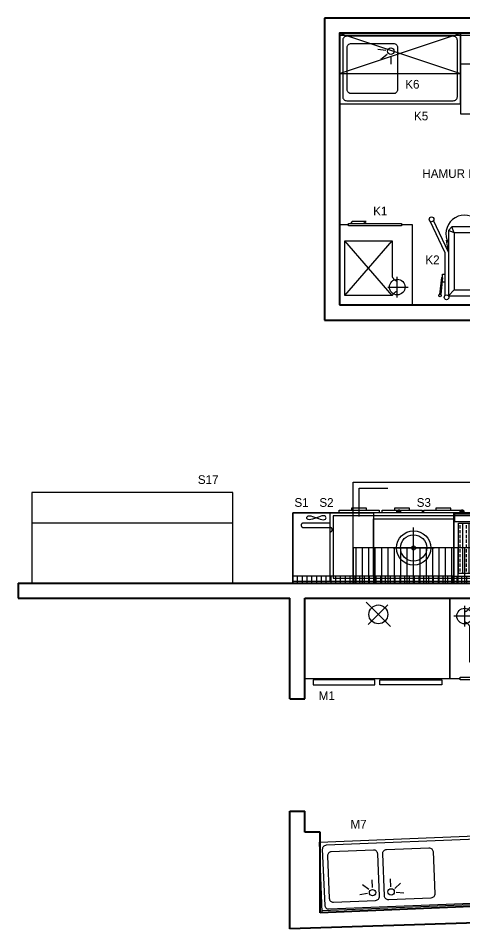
# Model space of a CAD drawing. Header units: millimetres. Extents: x 76080 to 78758, y -23662 to -22243.
# Drawn here: x 76080 to 76524, y -23469 to -22564 of the extents above; entities that cross this region are included whole.
import ezdxf
from ezdxf.enums import TextEntityAlignment as Align

# ---------------------------------------------------------------- set-up
doc = ezdxf.new("R2010")
doc.units = ezdxf.units.MM
doc.linetypes.add('Dashed', pattern=[564.444447, 282.222223, -282.222223])
doc.layers.add('d duvar', color=175, linetype='Continuous', lineweight=40)
doc.layers.add('d olcu ic mimari', color=251, linetype='Continuous', lineweight=13)
doc.layers.add('MEVCUT', color=1, linetype='Continuous')
doc.layers.add('S2000-002 Çizgi', color=7, linetype='Continuous')
doc.styles.add('TAKSİM', font='GOTHIC.TTF', dxfattribs={"height": 20})

# ---------------------------------------------------------------- blocks, each defined once
blk = doc.blocks.new('A$C68FA549F')
at = {"layer": 'MEVCUT', "color": 5}
for p, q in [((60.95, 82.03), (85.05, 57.92)), ((82.38, 79.35), (62.96, 59.93))]:
    blk.add_line(p, q, dxfattribs=at)
at = {"layer": 'MEVCUT'}
blk.add_lwpolyline([(144, 86.04), (144, 6.04), (0, 6.04), (0, 86.04)], close=True, dxfattribs=at)
at = {"layer": 'MEVCUT', "color": 5}
for points in [[(8.04, 4.97), (8.04, 0), (69.66, 0), (69.66, 4.97)], [(135.96, 4.97), (135.96, 0), (74.34, 0), (74.34, 4.97)]]:
    blk.add_lwpolyline(points, close=True, dxfattribs=at)
blk.add_circle((73, 69.98), 9.38, dxfattribs=at)
blk = doc.blocks.new('A$C74A0672E')
at = {"layer": 'MEVCUT', "color": 1}
for p, q in [((14.73, 75.33), (14.73, 54.78)), ((24.09, 65.06), (3.98, 65.06))]:
    blk.add_line(p, q, dxfattribs=at)
at = {"layer": 'MEVCUT', "linetype": 'Dashed'}
for p, q in [((19.82, 73.52), (67.01, 73.52)), ((67.01, 73.52), (67.01, 19.15)), ((19.82, 19.15), (19.82, 54.92)), ((67.01, 19.15), (19.82, 19.15))]:
    blk.add_line(p, q, dxfattribs=at)
at = {"layer": 'MEVCUT', "color": 5, "linetype": 'Dashed'}
for p, q in [((67.01, 73.52), (19.82, 19.15)), ((19.82, 73.52), (67.01, 19.15))]:
    blk.add_line(p, q, dxfattribs=at)
at = {"layer": 'MEVCUT'}
blk.add_lwpolyline([(10.36, 2.81), (0, 2.81), (0, 82.81), (72, 82.81), (72, 2.81), (63.2, 2.81)], dxfattribs=at)
at = {"layer": 'MEVCUT', "color": 5}
for points in [[(63.2, 1.82), (10.36, 1.82), (10.36, 4.32), (63.2, 4.32)], [(61.2, 1.82), (48.6, 1.82), (45.6, 0), (59.6, 0)]]:
    blk.add_lwpolyline(points, close=True, dxfattribs=at)
at = {"layer": 'MEVCUT', "color": 1}
blk.add_circle((14.73, 65.06), 7.76, dxfattribs=at)
at = {"layer": 'MEVCUT', "linetype": 'Dashed'}
for centre, radius, start, end in [((11.6, 78.09), 9.4, 291.20794, 330.95663), ((11, 49.89), 10.16, 29.6907, 66.77515)]:
    blk.add_arc(centre, radius, start, end, dxfattribs=at)
blk = doc.blocks.new('A$C4B6E70AE')
at = {"layer": 'S2000-002 Çizgi'}
h = blk.add_hatch(dxfattribs=at)
h.set_pattern_fill('ANSI31', color=256, scale=1.5, angle=45, style=0)
h.set_pattern_definition([(90, (-4845.414, -5279.878), (-4.7625, 9e-16), [])])
h.paths.add_polyline_path([(60, 65.92), (60, 72.92), (0, 72.92), (0, 65.92)])
h = blk.add_hatch(dxfattribs=at)
h.set_pattern_fill('ANSI33', color=256, angle=45, style=0)
h.set_pattern_definition([(90, (-2906.505, -4986.208), (-6.35, 1e-15), []), (90, (-2903.33, -4983.033), (-6.35, 1e-15), [3.175, -1.5875])])
h.paths.add_polyline_path([(55.53, 13.21), (55.53, 63.21), (5.53, 63.21), (5.53, 13.21)])
for points in [[(0, 2.92), (60, 2.92), (60, 72.92), (0, 72.92)], [(0, 72.92), (60, 72.92), (60, 65.92), (0, 65.92)], [(5.53, 63.21), (55.53, 63.21), (55.53, 13.21), (5.53, 13.21)], [(1, 11.92), (59, 11.92), (59, 3.92), (1, 3.92)], [(5, 2.92), (15, 2.92), (15, 0.92), (5, 0.92)], [(50.06, 2.92), (53.7, 2.92), (53.7, 1.46), (50.06, 1.46)], [(51.02, 1.46), (52.48, 1.46), (52.48, 0), (51.02, 0)]]:
    blk.add_lwpolyline(points, close=True, dxfattribs=at)
blk = doc.blocks.new('A$C403E2959')
at = {"layer": 'S2000-002 Çizgi'}
h = blk.add_hatch(dxfattribs=at)
h.set_pattern_fill('ANSI31', color=256, scale=1.5, angle=225, style=0)
h.set_pattern_definition([(270, (4667.7595, 5359.154), (4.7625, -1e-15), [])])
h.paths.add_polyline_path([(80, 0), (80, 7), (0, 7), (0, 0)])
for points in [[(80, 7), (0, 7), (0, 70), (80, 70)], [(80, 0), (0, 0), (0, 70), (80, 70)]]:
    blk.add_lwpolyline(points, close=True, dxfattribs=at)
blk = doc.blocks.new('A$C26A20AC5')
at = {"layer": 'MEVCUT'}
h = blk.add_hatch(dxfattribs=at)
h.set_pattern_fill('ANSI31', color=256, scale=1.5, angle=225, style=0)
h.set_pattern_definition([(270, (2688.432, 5823.0087), (4.7625, -1e-15), [])])
h.paths.add_polyline_path([(0, 7), (0, 0), (80, 0), (80, 7)])
for p, q in [((40, 14.56), (40, 55.44)), ((19.56, 35), (60.44, 35))]:
    blk.add_line(p, q, dxfattribs=at)
for points in [[(26.16, 71.46), (24.7, 71.46), (24.7, 72.92), (26.16, 72.92)], [(80, 70), (0, 70), (0, 0), (80, 0)], [(80, 7), (0, 7), (0, 64), (80, 64)], [(27.12, 70), (23.48, 70), (23.48, 71.46), (27.12, 71.46)]]:
    blk.add_lwpolyline(points, close=True, dxfattribs=at)
for radius in [17.04, 13.04, 1.96]:
    blk.add_circle((40, 35), radius, dxfattribs=at)
blk = doc.blocks.new('A$C197F00D9')
at = {"layer": 'S2000-002 Çizgi'}
blk.add_line((0, 2), (180, 2), dxfattribs=at)
for points in [[(46.16, 72.64), (85.76, 72.64), (85.76, 70), (46.16, 70)], [(58.29, 72.64), (73.23, 72.64), (73.23, 74.6), (58.29, 74.6)], [(88.79, 72.64), (128.39, 72.64), (128.39, 70), (88.79, 70)], [(100.92, 72.64), (115.86, 72.64), (115.86, 74.6), (100.92, 74.6)], [(130.05, 72.64), (169.65, 72.64), (169.65, 70), (130.05, 70)], [(142.18, 72.64), (157.13, 72.64), (157.13, 74.6), (142.18, 74.6)], [(0, 70), (0, 0), (180, 0), (180, 70)]]:
    blk.add_lwpolyline(points, close=True, dxfattribs=at)
at = {"layer": 'S2000-002 Çizgi', "linetype": 'Dashed', "ltscale": 0.1}
blk.add_lwpolyline([(16.44, 66.97), (17.9, 66.8), (19.6, 66.35), (21.46, 65.71), (23.41, 64.97), (25.36, 64.24), (27.22, 63.6), (28.93, 63.14), (30.38, 62.97), (31.53, 63.14), (32.34, 63.6), (32.83, 64.24), (33, 64.97), (32.83, 65.71), (32.34, 66.35), (31.53, 66.8), (30.38, 66.97), (28.93, 66.8), (27.22, 66.35), (25.36, 65.71), (23.41, 64.97), (21.46, 64.24), (19.6, 63.6), (17.9, 63.14), (16.44, 62.97), (15.3, 63.14), (14.48, 63.6), (13.99, 64.24), (13.83, 64.97), (13.99, 65.71), (14.48, 66.35), (15.3, 66.8)], close=True, dxfattribs=at)
at = {"layer": 'S2000-002 Çizgi', "linetype": 'Dashed'}
blk.add_lwpolyline([(37, 2), (37, 70)], dxfattribs=at)
blk.add_lwpolyline([(40, 5), (177, 5), (177, 67), (40, 67)], close=True, dxfattribs=at)
for points in [[(37, 59.66), (10.33, 59.66, 1), (10.33, 55.32)], [(10.33, 55.32), (37, 55.32, -1), (37, 50.97)]]:
    blk.add_lwpolyline(points, format="xyb", dxfattribs=at)
blk = doc.blocks.new('A$C6FDC13B8')
at = {"layer": 'MEVCUT'}
for p, q in [((48.61, 22.54), (42.36, 27.35)), ((52.46, 24.32), (52.21, 32.21)), ((70.49, 24.9), (70.24, 32.79)), ((74.45, 23.36), (80.39, 28.56)), ((47.5, 18.69), (39.73, 17.33)), ((75.8, 19.59), (83.65, 18.73))]:
    blk.add_line(p, q, dxfattribs=at)
for points in [[(0, 69.96), (179.91, 75.71), (182.14, 5.74), (2.23, 0)], [(2.17, 2), (182.08, 7.74), (182.14, 5.74), (2.23, 0)]]:
    blk.add_lwpolyline(points, close=True, dxfattribs=at)
for points in [[(7.09, 67.19), (173.01, 72.48, -0.414214), (177.13, 68.61), (178.92, 12.64, -0.414214), (175.05, 8.52), (9.13, 3.22, -0.414214), (5.01, 7.09), (3.22, 63.06, -0.414214)], [(66.79, 62.09), (108.76, 63.43, -0.414214), (112.89, 59.56), (114.23, 17.58, -0.414214), (110.36, 13.46), (68.38, 12.12, -0.414214), (64.25, 15.99), (62.91, 57.96, -0.414214)], [(53.79, 61.68), (11.81, 60.34, 0.414214), (7.94, 56.21), (9.28, 14.23, 0.414214), (13.41, 10.36), (55.39, 11.7, 0.414214), (59.26, 15.83), (57.92, 57.81, 0.414214)]]:
    blk.add_lwpolyline(points, format="xyb", close=True, dxfattribs=at)
for centre in [(52.43, 19.36), (70.85, 19.94)]:
    blk.add_circle(centre, 3.19, dxfattribs=at)
blk = doc.blocks.new('A$C48005B5B')
at = {"layer": 'MEVCUT'}
for p, q in [((50.8, 79.92), (19.07, 79.92)), ((19.07, 15), (19.07, 79.92)), ((24.96, 74.03), (19.07, 79.92)), ((44.91, 74.03), (24.96, 74.03)), ((24.96, 17.36), (24.96, 74.03)), ((44.91, 74.03), (50.8, 79.92)), ((44.91, 17.36), (44.91, 74.03)), ((50.8, 15), (50.8, 79.92)), ((54.34, 36.75), (54.34, 79.92)), ((56.51, 61.98), (58.39, 78.69)), ((57.68, 61.85), (59.56, 78.56)), ((57.68, 61.85), (56.51, 61.85)), ((15.54, 36.75), (0.98, 5.9)), ((19.07, 36.59), (4.45, 5.07)), ((19.07, 36.59), (17.13, 24.66)), ((50.8, 36.59), (65.42, 5.07)), ((50.8, 36.59), (52.74, 24.66)), ((54.34, 36.75), (68.89, 5.9)), ((24.96, 17.36), (19.07, 15)), ((22.6, 11.47), (19.07, 15)), ((24.96, 17.36), (22.6, 11.47)), ((22.6, 11.47), (47.27, 11.47)), ((24.96, 17.36), (44.91, 17.36)), ((44.91, 17.36), (47.27, 11.47)), ((44.91, 17.36), (50.8, 15)), ((47.27, 11.47), (50.8, 15))]:
    blk.add_line(p, q, dxfattribs=at)
blk.add_lwpolyline([(15.54, 36.75), (15.54, 79.92)], dxfattribs=at)
blk.add_lwpolyline([(54.34, 58.59), (54.34, 66.37), (56.51, 66.37), (56.51, 58.59)], close=True, dxfattribs=at)
for centre, radius in [((17.3, 81.48), 2.36), ((52.57, 81.48), 2.36), ((59.1, 79.74), 1.27), ((2.36, 3.99), 2.36), ((67.52, 3.99), 2.36)]:
    blk.add_circle(centre, radius, dxfattribs=at)
blk.add_arc((34.94, 18.24), 18.3, 150.12374, 29.87626, dxfattribs=at)

msp = doc.modelspace()

# ---------------------------------------------------------------- hatches: boundary and pattern name
at = {"layer": 'S2000-002 Çizgi'}
h = msp.add_hatch(dxfattribs=at)
h.set_pattern_fill('ANSI31', color=256, scale=2, angle=45)
h.paths.add_polyline_path([(76413.04, -23090.59), (76413.04, -23125.59), (76753.04, -23125.59), (76753.04, -23090.59)])

# ---------------------------------------------------------------- linework, layer by layer
at = {"layer": 'd duvar'}
for p, q in [((77187.78, -22564.1), (76384.53, -22564.1)), ((76384.53, -22564.1), (76384.53, -22864.1)), ((76384.53, -22864.1), (77187.78, -22864.1)), ((76080, -23125.59), (77061.04, -23125.59)), ((76080, -23125.59), (76080, -23140.59)), ((76080, -23140.59), (76350, -23140.59)), ((76350, -23240.59), (76350, -23140.59)), ((76365, -23240.59), (76365, -23140.59)), ((76365, -23140.59), (77065, -23140.59)), ((76350, -23240.59), (76365, -23240.59)), ((76350, -23469.15), (76350, -23352.14)), ((76350, -23352.14), (76365, -23352.14)), ((76365, -23373.19), (76365, -23352.14)), ((76380, -23373.19), (76365, -23373.19)), ((76380, -23453.19), (76380, -23373.19)), ((76562.11, -23445.59), (76380, -23453.19)), ((76618.24, -23460.59), (76350, -23469.15))]:
    msp.add_line(p, q, dxfattribs=at)
msp.add_lwpolyline([(76399.53, -22849.1), (76699.53, -22849.1), (76699.53, -22579.1), (76399.53, -22579.1)], close=True, dxfattribs=at)
at = {"layer": 'MEVCUT'}
for points in [[(76699.53, -22659.1), (76699.53, -22579.1), (76519.53, -22579.1), (76519.53, -22659.1)], [(76699.53, -22579.1), (76699.53, -22609.8), (76519.53, -22609.8), (76519.53, -22579.1)], [(76699.53, -22581.1), (76699.53, -22579.1), (76519.53, -22579.1), (76519.53, -22581.1)], [(76753.04, -23125.59), (76413.04, -23125.59), (76413.04, -23025.13), (76753.04, -23025.13)]]:
    msp.add_lwpolyline(points, close=True, dxfattribs=at)
msp.add_lwpolyline([(76419.04, -23059.5), (76419.04, -23031.13), (76447.41, -23031.13)], dxfattribs=at)
at = {"layer": 'S2000-002 Çizgi'}
for p, q in [((76399.53, -22619.1), (76519.53, -22579.1)), ((76399.53, -22579.1), (76519.53, -22619.1)), ((76445.38, -22596.34), (76437.56, -22595.23)), ((76446.61, -22600.15), (76440.51, -22605.16)), ((76450.51, -22601.81), (76450.51, -22609.7)), ((76093.49, -23065.59), (76293.49, -23065.59))]:
    msp.add_line(p, q, dxfattribs=at)
for points in [[(76399.53, -22649.1), (76519.53, -22649.1), (76519.53, -22579.1), (76399.53, -22579.1)], [(76399.53, -22581.1), (76519.53, -22581.1), (76519.53, -22579.1), (76399.53, -22579.1)], [(76399.53, -22619.1), (76519.53, -22619.1), (76519.53, -22579.1), (76399.53, -22579.1)], [(76093.49, -23125.59), (76293.49, -23125.59), (76293.49, -23035.59), (76093.49, -23035.59)], [(76413.04, -23125.59), (76753.04, -23125.59), (76753.04, -23090.59), (76413.04, -23090.59)]]:
    msp.add_lwpolyline(points, close=True, dxfattribs=at)
for points in [[(76406.53, -22646.1), (76512.53, -22646.1, 0.414214), (76516.53, -22642.1), (76516.53, -22586.1, 0.414214), (76512.53, -22582.1), (76406.53, -22582.1, 0.414214), (76402.53, -22586.1), (76402.53, -22642.1, 0.414214)], [(76453.03, -22639.1), (76411.03, -22639.1, -0.414214), (76407.03, -22635.1), (76407.03, -22593.1, -0.414214), (76411.03, -22589.1), (76453.03, -22589.1, -0.414214), (76457.03, -22593.1), (76457.03, -22635.1, -0.414214)]]:
    msp.add_lwpolyline(points, format="xyb", close=True, dxfattribs=at)
msp.add_circle((76450.32, -22596.85), 3.19, dxfattribs=at)

# ---------------------------------------------------------------- block references
at = {"layer": 'd olcu ic mimari'}
for name, p, rotation in [('A$C48005B5B', (76558.4, -22760.01), 180), ('A$C74A0672E', (76471.53, -22766.29), 180), ('A$C4B6E70AE', (76573.04, -23052.67), 180), ('A$C6FDC13B8', (76380.03, -23453.11), 0.5603897486374363)]:
    msp.add_blockref(name, p, dxfattribs=dict(at, rotation=rotation))
for name, p in [('A$C197F00D9', (76353.04, -23125.59)), ('A$C403E2959', (76353.04, -23125.59)), ('A$C26A20AC5', (76433.04, -23125.59)), ('A$C68FA549F', (76365, -23226.63)), ('A$C74A0672E', (76509, -23223.4))]:
    msp.add_blockref(name, p, dxfattribs=at)

# ---------------------------------------------------------------- texts
at = {"style": 'TAKSİM'}
for s, p in [('K6', (76471.8, -22634.08)), ('K5', (76480.5, -22665.58)), ('HAMUR HAZIRLIK', (76530.55, -22722.86)), ('K1', (76439.9, -22760.07)), ('K2', (76491.82, -22808.58)), ('S17', (76268.85, -23027.02)), ('S1', (76361.67, -23049.76)), ('S2', (76386.43, -23049.76)), ('S3', (76483.18, -23049.76)), ('M1', (76386.74, -23241.84)), ('M7', (76418.31, -23369.53))]:
    msp.add_text(s, height=8.64, dxfattribs=at).set_placement(p, align=Align.CENTER)

doc.saveas('drawing.dxf')
